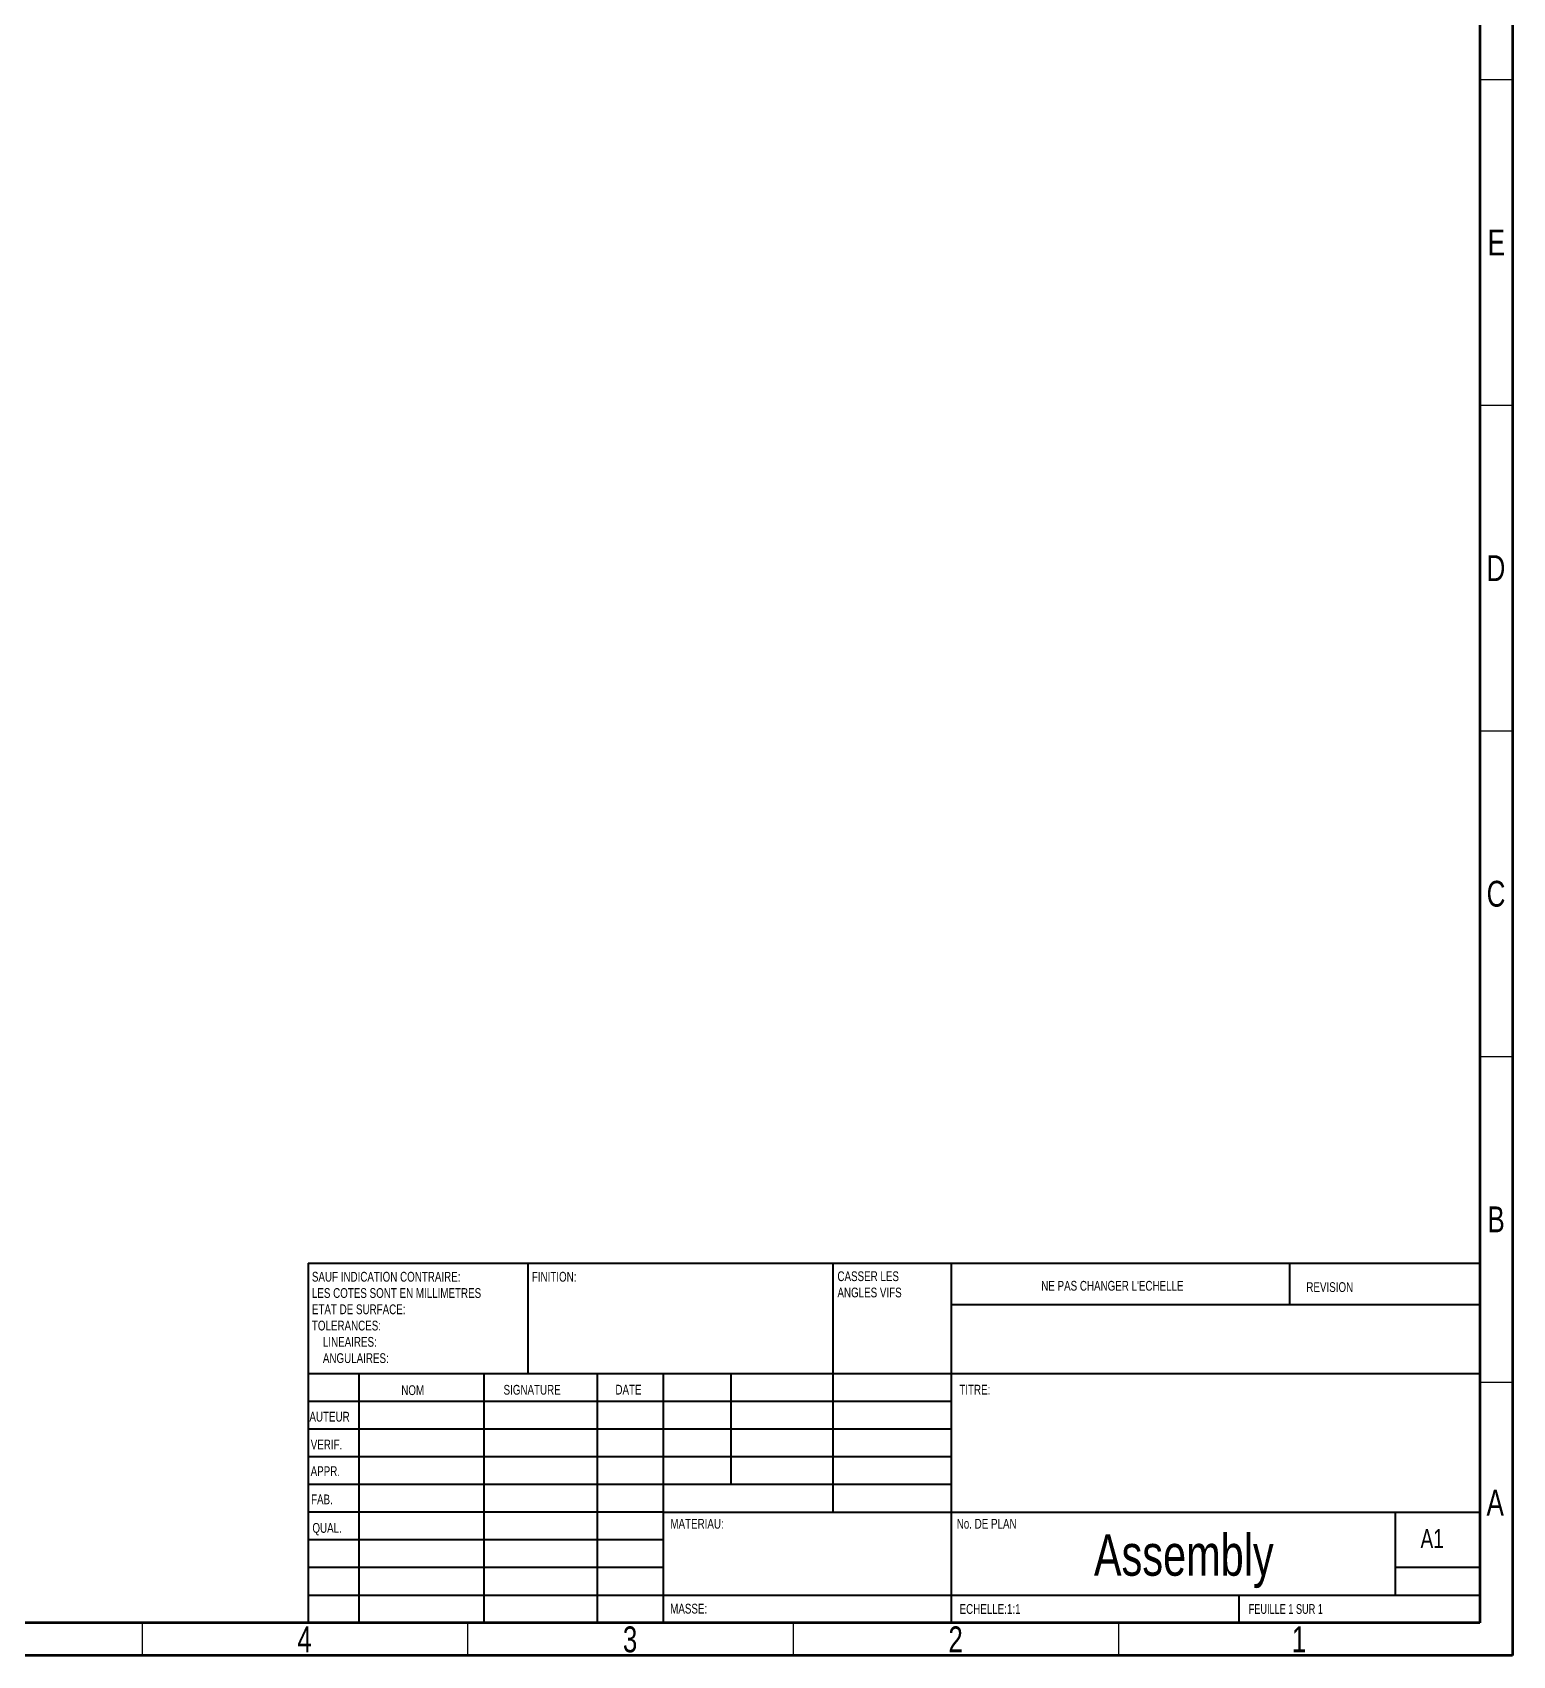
# Model space of a CAD drawing. Header units: millimetres. Extents: x 15 to 836, y 5 to 589.
# Drawn here: x 608.7 to 836, y 5 to 254.2 of the extents above; entities that cross this region are included whole.
import ezdxf

# ---------------------------------------------------------------- set-up
doc = ezdxf.new("R2010")
doc.units = ezdxf.units.MM
doc.styles.add('SLDTEXTSTYLE0', font='TXT', dxfattribs={"width": 0.75})
doc.styles.add('SLDTEXTSTYLE1', font='TXT', dxfattribs={"width": 0.7})

# ---------------------------------------------------------------- blocks, each defined once
blk = doc.blocks.new('SW_NOTE_0')
at = {"color": 0, "linetype": 'Continuous', "lineweight": 0, "char_height": 1.5, "attachment_point": 1, "style": 'SLDTEXTSTYLE0'}
for s, insert in [('SAUF INDICATION CONTRAIRE:', (0, 1.93)), ('LES COTES SONT EN MILLIMETRES', (0, -0.57)), ('ETAT DE SURFACE:', (0, -3.07)), ('TOLERANCES:', (0, -5.57)), ('LINEAIRES:', (1.69, -8.07)), ('ANGULAIRES:', (1.69, -10.57))]:
    blk.add_mtext(s, dxfattribs=dict(at, insert=insert))
blk = doc.blocks.new('SW_NOTE_1')
at = {"color": 0, "linetype": 'Continuous', "lineweight": 0, "char_height": 1.5, "attachment_point": 1, "style": 'SLDTEXTSTYLE0'}
for s, insert in [('CASSER LES', (0, 1.93)), ('ANGLES VIFS', (0, -0.57))]:
    blk.add_mtext(s, dxfattribs=dict(at, insert=insert))

msp = doc.modelspace()

# ---------------------------------------------------------------- linework, layer by layer
at = {"color": 7, "linetype": 'Continuous', "lineweight": 60}
for p, q in [((836, 589), (836, 5)), ((831, 584), (831, 10)), ((831, 10), (20, 10)), ((836, 5), (15, 5))]:
    msp.add_line(p, q, dxfattribs=at)
at = {"color": 7, "linetype": 'Continuous', "lineweight": 30}
for p, q in [((831, 247), (836, 247)), ((831, 197), (836, 197)), ((831, 147), (836, 147)), ((831, 97), (836, 97)), ((831, 47), (836, 47)), ((625.5, 10), (625.5, 5)), ((675.5, 10), (675.5, 5)), ((725.5, 10), (725.5, 5)), ((775.5, 10), (775.5, 5))]:
    msp.add_line(p, q, dxfattribs=at)
at = {"color": 7, "linetype": 'Continuous', "lineweight": 40}
for p, q in [((651, 65.25), (831, 65.25)), ((651, 65.25), (651, 10)), ((684.8, 48.25), (684.8, 65.25)), ((731.6, 65.25), (731.6, 27)), ((749.8, 65.25), (749.8, 10)), ((801.8, 58.88), (801.8, 65.25)), ((831, 58.88), (749.8, 58.88)), ((831, 48.25), (651, 48.25)), ((658.8, 48.25), (658.8, 10)), ((677.99, 48.25), (677.99, 10)), ((695.4, 48.25), (695.4, 10)), ((705.6, 10), (705.6, 48.25)), ((716, 31.25), (716, 48.25)), ((749.8, 44), (651, 44)), ((749.8, 39.75), (651, 39.75)), ((749.8, 35.5), (651, 35.5)), ((749.8, 31.25), (651, 31.25)), ((705.6, 27), (651, 27)), ((705.6, 27), (831, 27)), ((818, 14.25), (818, 27)), ((705.6, 22.75), (651, 22.75)), ((705.6, 18.5), (651, 18.5)), ((831, 18.5), (818, 18.5)), ((651, 14.25), (831, 14.25)), ((794, 10), (794, 14.25))]:
    msp.add_line(p, q, dxfattribs=at)

# ---------------------------------------------------------------- block references
at = {"color": 7, "linetype": 'Continuous', "lineweight": 0}
for name, p in [('SW_NOTE_0', (651.59, 61.99)), ('SW_NOTE_1', (732.31, 62.07))]:
    msp.add_blockref(name, p, dxfattribs=at)

# ---------------------------------------------------------------- texts
for s, insert, char_height, attachment_point, style in [('E', (833.51, 223.97), 3.97, 2, 'SLDTEXTSTYLE0'), ('D', (833.45, 173.97), 3.97, 2, 'SLDTEXTSTYLE0'), ('C', (833.46, 123.97), 3.97, 2, 'SLDTEXTSTYLE0'), ('B', (833.47, 73.97), 3.97, 2, 'SLDTEXTSTYLE0'), ('FINITION:', (685.37, 63.92), 1.5, 1, 'SLDTEXTSTYLE0'), ("NE PAS CHANGER L'ECHELLE", (763.61, 62.53), 1.5, 1, 'SLDTEXTSTYLE0'), ('REVISION', (804.33, 62.33), 1.5, 1, 'SLDTEXTSTYLE0'), ('NOM', (665.32, 46.5), 1.5, 1, 'SLDTEXTSTYLE0'), ('SIGNATURE', (681.03, 46.56), 1.5, 1, 'SLDTEXTSTYLE0'), ('DATE', (698.21, 46.58), 1.5, 1, 'SLDTEXTSTYLE0'), ('TITRE:', (751.03, 46.58), 1.5, 1, 'SLDTEXTSTYLE0'), ('AUTEUR', (651.21, 42.43), 1.5, 1, 'SLDTEXTSTYLE0'), ('VERIF.', (651.41, 38.15), 1.5, 1, 'SLDTEXTSTYLE0'), ('APPR.', (651.4, 34.06), 1.5, 1, 'SLDTEXTSTYLE0'), ('A', (833.34, 30.47), 3.97, 2, 'SLDTEXTSTYLE0'), ('FAB.', (651.46, 29.73), 1.5, 1, 'SLDTEXTSTYLE0'), ('QUAL.', (651.67, 25.35), 1.5, 1, 'SLDTEXTSTYLE0'), ('MATERIAU:', (706.65, 25.99), 1.5, 1, 'SLDTEXTSTYLE0'), ('No. DE PLAN', (750.63, 25.99), 1.5, 1, 'SLDTEXTSTYLE0'), ('Assembly', (785.51, 23.61), 6.35, 2, 'SLDTEXTSTYLE0'), ('A1', (821.87, 24.41), 2.91, 1, 'SLDTEXTSTYLE0'), ('MASSE:', (706.62, 12.95), 1.499, 1, 'SLDTEXTSTYLE0'), ('ECHELLE:1:1', (751.07, 12.9), 1.5, 1, 'SLDTEXTSTYLE0'), ('FEUILLE 1 SUR 1', (795.48, 12.9), 1.5, 1, 'SLDTEXTSTYLE1'), ('4', (650.46, 9.47), 3.97, 2, 'SLDTEXTSTYLE0'), ('3', (700.46, 9.47), 3.97, 2, 'SLDTEXTSTYLE0'), ('2', (750.46, 9.47), 3.97, 2, 'SLDTEXTSTYLE0'), ('1', (803.21, 9.47), 3.97, 2, 'SLDTEXTSTYLE0')]:
    msp.add_mtext(s, dxfattribs=dict(at, insert=insert, char_height=char_height, attachment_point=attachment_point, style=style))

doc.saveas('drawing.dxf')
